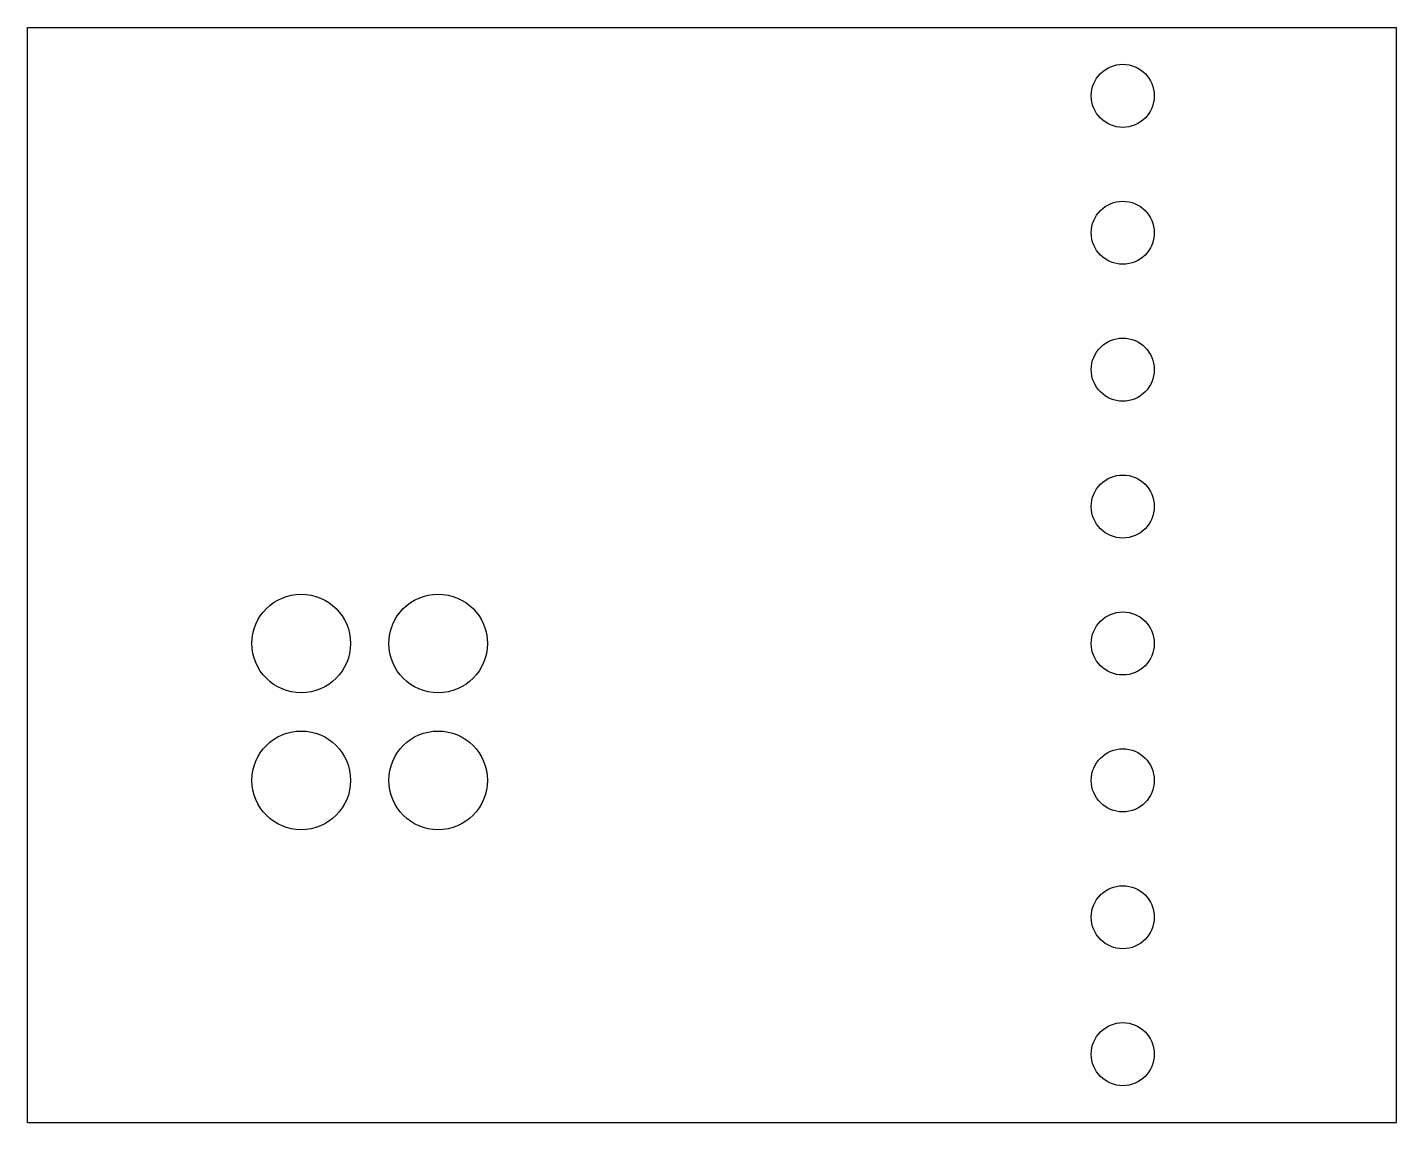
# Model space of a CAD drawing. Extents: x 0 to 25.4, y 0 to 20.3.
import ezdxf

# ---------------------------------------------------------------- set-up
doc = ezdxf.new("R2010")
doc.units = 0
doc.layers.add('JA', color=7, linetype='CONTINUOUS')

msp = doc.modelspace()

# ---------------------------------------------------------------- linework, layer by layer
at = {"layer": 'JA'}
for p, q in [((0, 0), (0, 20.32)), ((0, 20.32), (25.4, 20.32)), ((0, 20.32, 7), (25.4, 20.32)), ((25.4, 0), (25.4, 20.32)), ((0, 0), (25.4, 0))]:
    msp.add_line(p, q, dxfattribs=at)
for centre, radius in [((20.32, 19.05), 0.585), ((20.32, 16.51), 0.585), ((20.32, 13.97), 0.585), ((20.32, 11.43), 0.585), ((5.08, 8.89), 0.915), ((7.62, 8.89), 0.915), ((20.32, 8.89), 0.585), ((5.08, 6.35), 0.915), ((7.62, 6.35), 0.915), ((20.32, 6.35), 0.585), ((20.32, 3.81), 0.585), ((20.32, 1.27), 0.585)]:
    msp.add_circle(centre, radius, dxfattribs=at)

doc.saveas('drawing.dxf')
